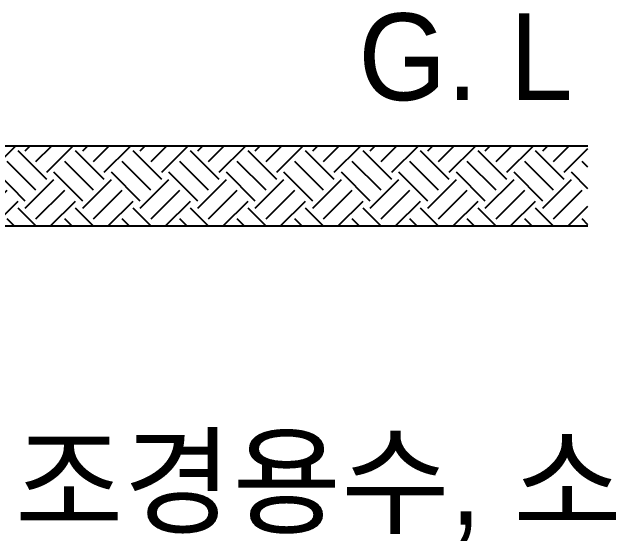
# Model space of a CAD drawing. Header units: millimetres. Extents: x 0 to 42050, y 0 to 29700.
# Drawn here: x 28671 to 29407, y 13172 to 13816 of the extents above; entities that cross this region are included whole.
import ezdxf

# ---------------------------------------------------------------- set-up
doc = ezdxf.new("R2010")
doc.units = ezdxf.units.MM
doc.header["$LTSCALE"] = 50
doc.layers.add('arch', color=8, linetype='Continuous')
doc.layers.add('FONT', color=3, linetype='Continuous')
doc.styles.add('돋움', font='')
doc.styles.get('돋움').set_extended_font_data('Dotum')

msp = doc.modelspace()

# ---------------------------------------------------------------- hatches: boundary and pattern name
h = msp.add_hatch()
h.set_pattern_fill('EARTH', color=0, scale=198, angle=45)
h.set_pattern_definition([(45, (-219029.023, -37481.99), (7e-15, 70.003571), [49.5, -49.5]), (45, (-219042.15, -37468.866), (7e-15, 70.003571), [49.5, -49.5]), (45, (-219055.275, -37455.74), (7e-15, 70.003571), [49.5, -49.5]), (135, (-219055.275, -37446.99), (-70.003571, 1e-14), [49.5, -49.5]), (135, (-219042.15, -37433.864), (-70.003571, 1e-14), [49.5, -49.5]), (135, (-219029.023, -37420.74), (-70.003571, 1e-14), [49.5, -49.5])])
h.paths.add_polyline_path([(27878.47, 13652.56), (27472.94, 13652.56), (27472.94, 13554.88), (27878.47, 13554.88)])
h.paths.add_polyline_path([(27976.16, 13652.56), (27878.47, 13652.56), (27878.47, 13554.88), (27976.16, 13554.88)])
h.paths.add_polyline_path([(29372.49, 13554.88), (29372.49, 13652.56), (27976.16, 13652.56), (27976.16, 13554.88)])

# ---------------------------------------------------------------- linework, layer by layer
at = {"layer": 'arch', "color": 9}
for p, q in [((29372.49, 13652.56), (27472.94, 13652.56)), ((29372.49, 13554.88), (27472.94, 13554.88))]:
    msp.add_line(p, q, dxfattribs=at)

# ---------------------------------------------------------------- texts
at = {"layer": 'FONT', "style": '돋움'}
for s, p in [('G. L', (29092.87, 13708.37)), ('조경용수, 소방용수 배관 이격', (28674.54, 13191.7))]:
    msp.add_text(s, height=105.6, dxfattribs=at).set_placement(p)

doc.saveas('drawing.dxf')
